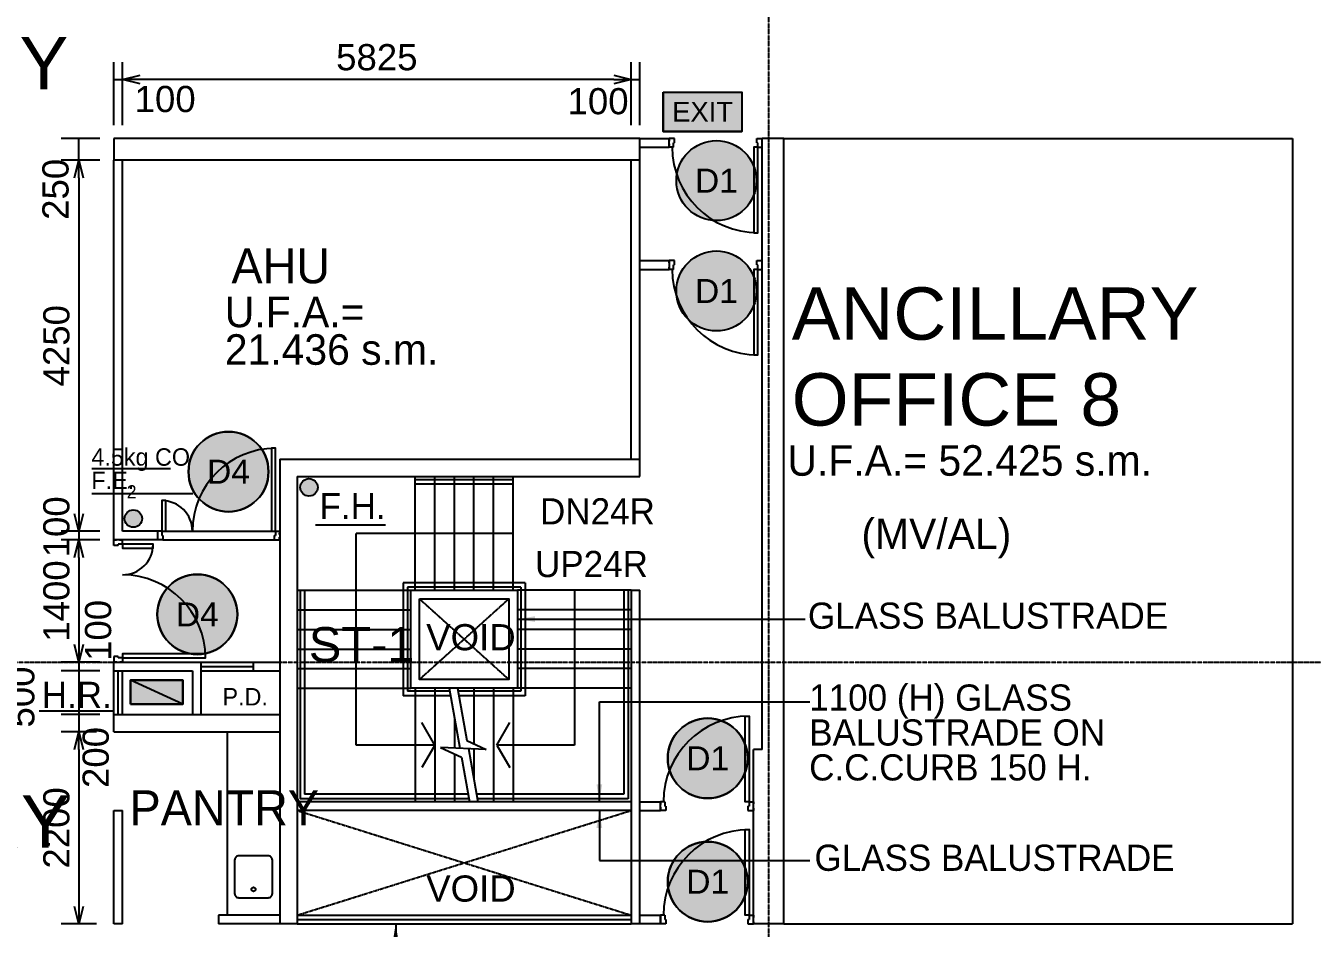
# Model space of a CAD drawing. Header units: millimetres. Extents: x 519 to 50132, y 345 to 55394.
# Drawn here: x 13235 to 27969, y 29713 to 40055 of the extents above; entities that cross this region are included whole.
import ezdxf
from ezdxf.enums import TextEntityAlignment as Align

# ---------------------------------------------------------------- set-up
doc = ezdxf.new("R2010")
doc.units = ezdxf.units.MM
doc.linetypes.add('CENTER', pattern=[50.8, 31.75, -6.35, 6.35, -6.35])
doc.linetypes.add('DASHDOT', pattern=[1, 0.5, -0.25, 0, -0.25])
doc.layers.get('0').update_dxf_attribs({"color": 8})
doc.layers.get('Defpoints').update_dxf_attribs({"color": 8})
for name, color, linetype in [('DLN020__', 8, 'DASHDOT'), ('DLN030', 8, 'Continuous'), ('DLN040__', 8, 'Continuous'), ('DLN041_1', 8, 'Continuous'), ('DLN041__', 8, 'Continuous'), ('DLN220__', 8, 'Continuous'), ('DLN240__', 8, 'Continuous'), ('DLN280__', 8, 'Continuous'), ('DLN324__', 8, 'Continuous'), ('DLN325-1', 8, 'Continuous'), ('DLN325__', 8, 'Continuous'), ('DLN327__', 8, 'CENTER'), ('DLN580__', 8, 'Continuous'), ('DLN581__', 8, 'Continuous'), ('DLN583__', 8, 'Continuous'), ('DLN740__', 8, 'Continuous'), ('FITBATH', 8, 'Continuous'), ('FITDOOR', 8, 'Continuous'), ('FS-10', 8, 'Continuous'), ('MARK', 8, 'Continuous')]:
    doc.layers.add(name, color=color, linetype=linetype)
doc.styles.add('ROMANS', font='swissl.ttf')
doc.styles.add('SWIS721LT450', font='swissl.ttf')
doc.styles.add('SWIS721LT750', font='swissl.ttf')
doc.dimstyles.new('INTDIM', dxfattribs={"dimscale": 200, "dimtxt": 2.25, "dimasz": 1.5, "dimexe": 1, "dimexo": 0, "dimgap": 1, "dimtad": 1, "dimdec": 0, "dimrnd": 1, "dimzin": 1, "dimdsep": 46, "dimtxsty": 'SWIS721LT450', "dimcen": 1, "dimclrd": 256, "dimclre": 256, "dimclrt": 256, "dimaunit": 1, "dimadec": 3, "dimazin": 0, "dimtfac": 1, "dimtdec": 0, "dimtix": 1, "dimtmove": 2, "dimatfit": 0, "dimfxl": 1, "dimtolj": 1, "dimtzin": 0, "dimarcsym": 0})

# ---------------------------------------------------------------- blocks, each defined once
blk = doc.blocks.new('DIMARR')
for p, q in [((-1, 0.25), (0, 0)), ((-1, 0), (0, 0)), ((0, 0), (-1, -0.25))]:
    blk.add_line(p, q)
blk = doc.blocks.new('*D355')
at = {"layer": 'Defpoints', "color": 0, "transparency": 16777216}
for p in [(14344, 39438), (14344, 38715), (20169, 38715)]:
    blk.add_point(p, dxfattribs=at)
at = {"layer": 'DLN030', "lineweight": -2, "transparency": 16777216}
for p, q in [((14344, 38915), (14344, 39638)), ((20169, 38915), (20169, 39638)), ((19969, 39438), (14544, 39438))]:
    blk.add_line(p, q, dxfattribs=at)
at = {"layer": 'DLN030', "lineweight": -2, "transparency": 16777216, "xscale": 200, "yscale": 200, "zscale": 200, "rotation": 180}
blk.add_blockref('DIMARR', (14344, 39438), dxfattribs=at)
at = {"layer": 'DLN030', "lineweight": -2, "transparency": 16777216, "xscale": 200, "yscale": 200, "zscale": 200}
blk.add_blockref('DIMARR', (20169, 39438), dxfattribs=at)
at = {"layer": 'DLN030', "transparency": 16777216, "insert": (17256, 39692), "char_height": 300, "attachment_point": 5, "style": 'SWIS721LT450'}
blk.add_mtext('\\A1;5825', dxfattribs=at)
blk = doc.blocks.new('*D356')
at = {"layer": 'Defpoints', "color": 0, "transparency": 16777216}
for p in [(14344, 39438), (14244, 38715), (14344, 38715)]:
    blk.add_point(p, dxfattribs=at)
at = {"layer": 'DLN030', "lineweight": -2, "transparency": 16777216}
for p, q in [((14244, 38915), (14244, 39638)), ((14344, 38915), (14344, 39638)), ((14244, 39438), (14344, 39438))]:
    blk.add_line(p, q, dxfattribs=at)
at = {"layer": 'DLN030', "transparency": 16777216, "insert": (14832, 39213), "char_height": 300, "attachment_point": 5, "style": 'SWIS721LT450'}
blk.add_mtext('\\A1;100', dxfattribs=at)
blk = doc.blocks.new('*D357')
at = {"layer": 'Defpoints', "color": 0, "transparency": 16777216}
for p in [(20269, 39438), (20169, 38715), (20269, 38715)]:
    blk.add_point(p, dxfattribs=at)
at = {"layer": 'DLN030', "lineweight": -2, "transparency": 16777216}
for p, q in [((20169, 38915), (20169, 39638)), ((20269, 38915), (20269, 39638)), ((20169, 39438), (20269, 39438))]:
    blk.add_line(p, q, dxfattribs=at)
at = {"layer": 'DLN030', "transparency": 16777216, "insert": (19790, 39188), "char_height": 300, "attachment_point": 5, "style": 'SWIS721LT450'}
blk.add_mtext('\\A1;100', dxfattribs=at)
blk = doc.blocks.new('DRNO')
at = {"layer": 'MARK'}
blk.add_circle((0, 0), 1, dxfattribs=at)
at = {"layer": 'MARK', "style": 'ROMANS'}
blk.add_attdef('DRNO', text='', height=0.6, dxfattribs=at).set_placement((0, 0), align=Align.MIDDLE)
blk = doc.blocks.new('FSEX-V01')
at = {"layer": 'DLN580__'}
for p, q in [((0, 300), (0, 0)), ((0, 300), (600, 300)), ((600, 300), (600, 0)), ((0, 0), (600, 0))]:
    blk.add_line(p, q, dxfattribs=at)
at = {"layer": 'DLN580__', "style": 'ROMANS'}
blk.add_text('EXIT', height=150, dxfattribs=at).set_placement((300, 150), align=Align.MIDDLE)
blk = doc.blocks.new('DR1CL2')
at = {"layer": 'FITDOOR'}
for p, q in [((50, 0), (0, 0)), ((0, 0), (0, -25)), ((50, 0), (50, -50)), ((12, -25), (0, -25)), ((0, -75), (0, -100)), ((12, -75), (0, -75)), ((62.5, -100), (0, -100)), ((62.5, -50), (50, -50)), ((62.5, -50), (62.5, -100))]:
    blk.add_line(p, q, dxfattribs=at)
blk = doc.blocks.new('DR1CR2')
at = {"layer": 'FITDOOR'}
for p, q in [((-50, 0), (-50, -50)), ((-50, 0), (0, 0)), ((0, 0), (0, -25)), ((-62.5, -50), (-50, -50)), ((-62.5, -50), (-62.5, -100)), ((-62.5, -100), (0, -100)), ((-12, -25), (0, -25)), ((-12, -75), (0, -75)), ((0, -75), (0, -100))]:
    blk.add_line(p, q, dxfattribs=at)
blk = doc.blocks.new('*D391')
at = {"layer": 'Defpoints', "color": 0, "transparency": 16777216}
for p in [(14284, 38513), (13842, 34263), (14284, 34263)]:
    blk.add_point(p, dxfattribs=at)
at = {"layer": 'DLN030', "lineweight": -2, "transparency": 16777216}
for p, q in [((14084, 38513), (13642, 38513)), ((13842, 38313), (13842, 34463)), ((14084, 34263), (13642, 34263))]:
    blk.add_line(p, q, dxfattribs=at)
at = {"layer": 'DLN030', "lineweight": -2, "transparency": 16777216, "xscale": 200, "yscale": 200, "zscale": 200}
for p, rotation in [((13842, 38513), 90), ((13842, 34263), 270)]:
    blk.add_blockref('DIMARR', p, dxfattribs=dict(at, rotation=rotation))
at = {"layer": 'DLN030', "transparency": 16777216, "insert": (13588, 36388), "char_height": 300, "attachment_point": 5, "rotation": 90, "style": 'SWIS721LT450'}
blk.add_mtext('\\A1;4250', dxfattribs=at)
blk = doc.blocks.new('*D392')
at = {"layer": 'Defpoints', "color": 0, "transparency": 16777216}
for p in [(13842, 38763), (14284, 38763), (14284, 38513)]:
    blk.add_point(p, dxfattribs=at)
at = {"layer": 'DLN030', "lineweight": -2, "transparency": 16777216}
for p, q in [((14084, 38763), (13642, 38763)), ((13842, 38513), (13842, 38763)), ((14084, 38513), (13642, 38513))]:
    blk.add_line(p, q, dxfattribs=at)
at = {"layer": 'DLN030', "transparency": 16777216, "insert": (13578, 38180), "char_height": 300, "attachment_point": 5, "rotation": 90, "style": 'SWIS721LT450'}
blk.add_mtext('\\A1;250', dxfattribs=at)
blk = doc.blocks.new('*D393')
at = {"layer": 'Defpoints', "color": 0, "transparency": 16777216}
for p in [(14284, 34263), (13842, 34163), (14284, 34163)]:
    blk.add_point(p, dxfattribs=at)
at = {"layer": 'DLN030', "lineweight": -2, "transparency": 16777216}
for p, q in [((14084, 34263), (13642, 34263)), ((13842, 34263), (13842, 34163)), ((14084, 34163), (13642, 34163))]:
    blk.add_line(p, q, dxfattribs=at)
at = {"layer": 'DLN030', "transparency": 16777216, "insert": (13588, 34313), "char_height": 300, "attachment_point": 5, "rotation": 90, "style": 'SWIS721LT450'}
blk.add_mtext('\\A1;100', dxfattribs=at)
blk = doc.blocks.new('*D394')
at = {"layer": 'Defpoints', "color": 0, "transparency": 16777216}
for p in [(14284, 34163), (13842, 32763), (14284, 32763)]:
    blk.add_point(p, dxfattribs=at)
at = {"layer": 'DLN030', "lineweight": -2, "transparency": 16777216}
for p, q in [((14084, 34163), (13642, 34163)), ((13842, 33963), (13842, 32963)), ((14084, 32763), (13642, 32763))]:
    blk.add_line(p, q, dxfattribs=at)
at = {"layer": 'DLN030', "lineweight": -2, "transparency": 16777216, "xscale": 200, "yscale": 200, "zscale": 200}
for p, rotation in [((13842, 34163), 90), ((13842, 32763), 270)]:
    blk.add_blockref('DIMARR', p, dxfattribs=dict(at, rotation=rotation))
at = {"layer": 'DLN030', "transparency": 16777216, "insert": (13588, 33463), "char_height": 300, "attachment_point": 5, "rotation": 90, "style": 'SWIS721LT450'}
blk.add_mtext('\\A1;1400', dxfattribs=at)
blk = doc.blocks.new('*D395')
at = {"layer": 'Defpoints', "color": 0, "transparency": 16777216}
for p in [(14244, 32163), (13842, 31963), (14244, 31963)]:
    blk.add_point(p, dxfattribs=at)
at = {"layer": 'DLN030', "lineweight": -2, "transparency": 16777216}
for p, q in [((14044, 32163), (13642, 32163)), ((13842, 32163), (13842, 31963)), ((14044, 31963), (13642, 31963))]:
    blk.add_line(p, q, dxfattribs=at)
at = {"layer": 'DLN030', "transparency": 16777216, "insert": (14038, 31670), "char_height": 300, "attachment_point": 5, "rotation": 90, "style": 'SWIS721LT450'}
blk.add_mtext('\\A1;200', dxfattribs=at)
blk = doc.blocks.new('*D396')
at = {"layer": 'Defpoints', "color": 0, "transparency": 16777216}
for p in [(14244, 31963), (13842, 29763), (14244, 29763)]:
    blk.add_point(p, dxfattribs=at)
at = {"layer": 'DLN030', "lineweight": -2, "transparency": 16777216}
for p, q in [((14044, 31963), (13642, 31963)), ((13842, 31763), (13842, 29963)), ((14044, 29763), (13642, 29763))]:
    blk.add_line(p, q, dxfattribs=at)
at = {"layer": 'DLN030', "lineweight": -2, "transparency": 16777216, "xscale": 200, "yscale": 200, "zscale": 200}
for p, rotation in [((13842, 31963), 90), ((13842, 29763), 270)]:
    blk.add_blockref('DIMARR', p, dxfattribs=dict(at, rotation=rotation))
at = {"layer": 'DLN030', "transparency": 16777216, "insert": (13588, 30863), "char_height": 300, "attachment_point": 5, "rotation": 90, "style": 'SWIS721LT450'}
blk.add_mtext('\\A1;2200', dxfattribs=at)
blk = doc.blocks.new('FSHR-V01')
at = {"layer": 'DLN580__'}
for p, q in [((0, 0), (600, -273)), ((0, 0), (600, 0)), ((0, -273), (0, 0)), ((600, 0), (600, -273)), ((600, -273), (0, -273))]:
    blk.add_line(p, q, dxfattribs=at)
blk = doc.blocks.new('SANSS-V01')
at = {"layer": 'FITBATH'}
blk.add_lwpolyline([(192, 482), (-192, 482, 0.414214), (-240, 434), (-240, 98, 0.414214), (-192, 50), (192, 50, 0.414214), (240, 98), (240, 434, 0.414214)], format="xyb", close=True, dxfattribs=at)
blk.add_circle((-144, 266), 24, dxfattribs=at)
blk = doc.blocks.new('*D436')
at = {"layer": 'Defpoints', "color": 0, "transparency": 16777216}
for p in [(14284, 32763), (13842, 32663), (14284, 32663)]:
    blk.add_point(p, dxfattribs=at)
at = {"layer": 'DLN030', "lineweight": -2, "transparency": 16777216}
for p, q in [((14084, 32763), (13642, 32763)), ((13842, 32763), (13842, 32663)), ((14084, 32663), (13642, 32663))]:
    blk.add_line(p, q, dxfattribs=at)
at = {"layer": 'DLN030', "transparency": 16777216, "insert": (14066, 33126), "char_height": 300, "attachment_point": 5, "rotation": 90, "style": 'SWIS721LT450'}
blk.add_mtext('\\A1;100', dxfattribs=at)
blk = doc.blocks.new('*D437')
at = {"layer": 'Defpoints', "color": 0, "transparency": 16777216}
for p in [(14284, 32663), (13842, 32163), (14284, 32163)]:
    blk.add_point(p, dxfattribs=at)
at = {"layer": 'DLN030', "lineweight": -2, "transparency": 16777216}
for p, q in [((14084, 32663), (13642, 32663)), ((13842, 32663), (13842, 32163)), ((14084, 32163), (13642, 32163))]:
    blk.add_line(p, q, dxfattribs=at)
at = {"layer": 'DLN030', "transparency": 16777216, "insert": (13186, 32363), "char_height": 300, "attachment_point": 5, "rotation": 90, "style": 'SWIS721LT450'}
blk.add_mtext('\\A1;500', dxfattribs=at)

msp = doc.modelspace()

# ---------------------------------------------------------------- hatches: boundary and pattern name
at = {"layer": 'FS-10'}
for points in [[(20536.9, 39293.8), (21436.9, 39293.8), (21436.9, 38843.8), (20536.9, 38843.8)], [(14434.9, 32282.2), (15034.9, 32282.2), (15034.9, 32554.9), (14434.9, 32554.9)], [(14434.9, 32282.2), (15034.9, 32282.2), (15034.9, 32554.9), (14434.9, 32554.9)]]:
    msp.add_hatch(color=256, dxfattribs=at).paths.add_polyline_path(points)
h = msp.add_hatch(color=256, dxfattribs=at)
edge = h.paths.add_edge_path()
edge.add_arc((21145.5, 38279.7), 458.3, 0, 360)
h = msp.add_hatch(color=256, dxfattribs=at)
edge = h.paths.add_edge_path()
edge.add_arc((21145.5, 37015.3), 458.3, 0, 360)
h = msp.add_hatch(color=256, dxfattribs=at)
edge = h.paths.add_edge_path()
edge.add_arc((15557.6, 34945), 458.3, 0, 360)
h = msp.add_hatch(color=256, dxfattribs=at)
edge = h.paths.add_edge_path()
edge.add_arc((16479.2, 34765), 100, 0, 360)
h = msp.add_hatch(color=256, dxfattribs=at)
edge = h.paths.add_edge_path()
edge.add_arc((14467.1, 34407.3), 100, 0, 360)
h = msp.add_hatch(color=256, dxfattribs=at)
edge = h.paths.add_edge_path()
edge.add_arc((15200.4, 33309.8), 458.3, 0, 360)
h = msp.add_hatch(color=256, dxfattribs=at)
edge = h.paths.add_edge_path()
edge.add_arc((21045.5, 31660.8), 458.3, 0, 360)
h = msp.add_hatch(color=256, dxfattribs=at)
edge = h.paths.add_edge_path()
edge.add_arc((21045.5, 30246.4), 458.3, 0, 360)

# ---------------------------------------------------------------- linework, layer by layer
at = {"layer": 'DLN020__'}
for p, q in [((21743.8, 4513.1), (21743.8, 51263.1)), ((1814.6, 32763.1), (45493.8, 32763.1))]:
    msp.add_line(p, q, dxfattribs=at)
at = {"layer": 'DLN220__'}
for p, q in [((20268.8, 38763.1), (20603.8, 38763.1)), ((20603.8, 38663.1), (20603.8, 38763.1)), ((20268.8, 38663.1), (20603.8, 38663.1)), ((14243.8, 34163.1), (14243.8, 38513.1)), ((14343.8, 34263.1), (14343.8, 38513.1)), ((20168.8, 35088.1), (20168.8, 38513.1)), ((20268.8, 35088.1), (20268.8, 38513.1)), ((20268.8, 37363.1), (20268.8, 37463.1)), ((20268.8, 37463.1), (20268.8, 37463.1)), ((20268.8, 37363.1), (20268.8, 37363.1)), ((20268.8, 37363.1), (20603.8, 37363.1)), ((20603.8, 37363.1), (20603.8, 37263.1)), ((20268.8, 37263.1), (20603.8, 37263.1)), ((14743.8, 34263.1), (14343.8, 34263.1)), ((14743.8, 34263.1), (14743.8, 34163.1)), ((14793.8, 34263.1), (16093.8, 34263.1)), ((14743.8, 34163.1), (14243.8, 34163.1)), ((14806.3, 34163.1), (16081.3, 34163.1)), ((17643.8, 33588.1), (18868.8, 33588.1)), ((17643.8, 32463.1), (17643.8, 33588.1)), ((18868.8, 33588.1), (18868.8, 32463.1)), ((20168.8, 33588.1), (20168.8, 29763.1)), ((20168.8, 33588.1), (20268.8, 33588.1)), ((20168.8, 33588.1), (20268.8, 33588.1)), ((20268.8, 29763.1), (20268.8, 33588.1)), ((14243.8, 32663.1), (14243.8, 32763.1)), ((14243.8, 32763.1), (15243.8, 32763.1)), ((15243.8, 32163.1), (15243.8, 32763.1)), ((15843.8, 32663.1), (15843.8, 32763.1)), ((15843.8, 32763.1), (16143.8, 32763.1)), ((14243.8, 32163.1), (14243.8, 32663.1)), ((14243.8, 32663.1), (15143.8, 32663.1)), ((14293.8, 32163.1), (14293.8, 32663.1)), ((14343.8, 32163.1), (14343.8, 32663.1)), ((15143.8, 32663.1), (15143.8, 32163.1)), ((15843.8, 32663.1), (16143.8, 32663.1)), ((18868.8, 32463.1), (17643.8, 32463.1)), ((15543.8, 31963.1), (15543.8, 29863.1)), ((20168.8, 31163.1), (16343.8, 31163.1)), ((20268.8, 31163.1), (20503.8, 31163.1)), ((20503.8, 31063.1), (20503.8, 31163.1)), ((14243.8, 29763.1), (14243.8, 31063.1)), ((14243.8, 31063.1), (14343.8, 31063.1)), ((14343.8, 29763.1), (14343.8, 31063.1)), ((20168.8, 31063.1), (16343.8, 31063.1)), ((20268.8, 31063.1), (20503.8, 31063.1)), ((14343.8, 29763.1), (14243.8, 29763.1)), ((16143.8, 29863.1), (15443.8, 29863.1)), ((15443.8, 29863.1), (15443.8, 29763.1)), ((16143.8, 29763.1), (15443.8, 29763.1)), ((20503.8, 29763.1), (20168.8, 29763.1)), ((20268.8, 29863.1), (20503.8, 29863.1)), ((20503.8, 29763.1), (20503.8, 29863.1))]:
    msp.add_line(p, q, dxfattribs=at)
at = {"layer": 'DLN220__', "ltscale": 0.05}
for p, q in [((21918.8, 38763.1), (27743.8, 38763.1)), ((27743.8, 38763.1), (27743.8, 29763.1)), ((21918.8, 29763.1), (27743.8, 29763.1))]:
    msp.add_line(p, q, dxfattribs=at)
at = {"layer": 'DLN240__'}
for p, q in [((17693.8, 33588.1), (17693.8, 34888.1)), ((18818.8, 34853.1), (17693.8, 34853.1)), ((18818.8, 34803.1), (17693.8, 34803.1)), ((17918.8, 33588.1), (17918.8, 34888.1)), ((18143.8, 33588.1), (18143.8, 34888.1)), ((18368.8, 33588.1), (18368.8, 34888.1)), ((18593.8, 33588.1), (18593.8, 34888.1)), ((18818.8, 33588.1), (18818.8, 34888.1)), ((18818.8, 34238.1), (17018.8, 34238.1)), ((17018.8, 31813.1), (17018.8, 34238.1)), ((18953.8, 33673.1), (17558.8, 33673.1)), ((17558.8, 33673.1), (17558.8, 32378.1)), ((18903.8, 33623.1), (17608.8, 33623.1)), ((17608.8, 33623.1), (17608.8, 32428.1)), ((18903.8, 33623.1), (18903.8, 32428.1)), ((18953.8, 33673.1), (18953.8, 32378.1)), ((16343.8, 33588.1), (17643.8, 33588.1)), ((16378.8, 33588.1), (16378.8, 31198.1)), ((16428.8, 33588.1), (16428.8, 31248.1)), ((20168.8, 33588.1), (18868.8, 33588.1)), ((19518.8, 33588.1), (19518.8, 31813.1)), ((20083.8, 33588.1), (20083.8, 31248.1)), ((20133.8, 33588.1), (20133.8, 31198.1)), ((16343.8, 33363.1), (17643.8, 33363.1)), ((20168.8, 33363.1), (18868.8, 33363.1)), ((16343.8, 33138.1), (17643.8, 33138.1)), ((20168.8, 33138.1), (18868.8, 33138.1)), ((16343.8, 32913.1), (17643.8, 32913.1)), ((20168.8, 32913.1), (18868.8, 32913.1)), ((16343.8, 32688.1), (17643.8, 32688.1)), ((20168.8, 32688.1), (18868.8, 32688.1)), ((16343.8, 32463.1), (17643.8, 32463.1)), ((18090.6, 32428.1), (17608.8, 32428.1)), ((17693.8, 32463.1), (17693.8, 31163.1)), ((17918.8, 32463.1), (17918.8, 31163.1)), ((18084.4, 32463.1), (18206.5, 31776.3)), ((18181.3, 32463.1), (18287.5, 31865.7)), ((18903.8, 32428.1), (18187.5, 32428.1)), ((18368.8, 32463.1), (18368.8, 31828)), ((18593.8, 32463.1), (18593.8, 31163.1)), ((18818.8, 32463.1), (18818.8, 31163.1)), ((20168.8, 32463.1), (18868.8, 32463.1)), ((18099.5, 32378.1), (17558.8, 32378.1)), ((18953.8, 32378.1), (18196.4, 32378.1)), ((18143.8, 32129), (18143.8, 31779.1)), ((18143.8, 32129), (18143.8, 31779.1)), ((17918.8, 31813.1), (17771.3, 32072.6)), ((18631.3, 31813.1), (18778.7, 32072.6)), ((18287.5, 31865.7), (18508.7, 31763)), ((17918.8, 31813.1), (17018.8, 31813.1)), ((17918.8, 31813.1), (17771.3, 31553.5)), ((18508.7, 31763), (17985.6, 31786.1)), ((17985.6, 31786.1), (18224.5, 31675.1)), ((18508.7, 31763), (17985.6, 31786.1)), ((17985.6, 31786.1), (18224.5, 31675.1)), ((18143.8, 31712.6), (18143.8, 31163.1)), ((18304.2, 31772), (18412.5, 31163.1)), ((18368.8, 31769.2), (18368.8, 31408.9)), ((18368.8, 31769.2), (18368.8, 31408.9)), ((19518.8, 31813.1), (18631.3, 31813.1)), ((18631.3, 31813.1), (18778.7, 31553.5)), ((18224.5, 31675.1), (18315.6, 31163.1)), ((18300.5, 31248.1), (16428.8, 31248.1)), ((20083.8, 31248.1), (18397.4, 31248.1)), ((18309.4, 31198.1), (16378.8, 31198.1)), ((20133.8, 31198.1), (18406.3, 31198.1))]:
    msp.add_line(p, q, dxfattribs=at)
at = {"layer": 'DLN280__'}
for p, q in [((14243.8, 38763.1), (14243.8, 38513.1)), ((20268.8, 38763.1), (14243.8, 38763.1)), ((20268.8, 38513.1), (20268.8, 38763.1)), ((21918.8, 38763.1), (21668.8, 38763.1)), ((21668.8, 31763.1), (21668.8, 38763.1)), ((21743.8, 38763.1), (21743.8, 38763.1)), ((21918.8, 29763.1), (21918.8, 38763.1)), ((20268.8, 38513.1), (14243.8, 38513.1)), ((16143.8, 35088.1), (20268.8, 35088.1)), ((16143.8, 35088.1), (16143.8, 29763.1)), ((20268.8, 34888.1), (20268.8, 35088.1)), ((16343.8, 34888.1), (20268.8, 34888.1)), ((16343.8, 34888.1), (16343.8, 29763.1)), ((14243.8, 32163.1), (16143.8, 32163.1)), ((14243.8, 31963.1), (14243.8, 32163.1)), ((14243.8, 31963.1), (14243.8, 32163.1)), ((14243.8, 31963.1), (16143.8, 31963.1)), ((21568.8, 29763.1), (21568.8, 31763.1)), ((21668.8, 31763.1), (21568.8, 31763.1)), ((16343.8, 29763.1), (16143.8, 29763.1)), ((21918.8, 29763.1), (21568.8, 29763.1)), ((21743.8, 29763.1), (21743.8, 29763.1))]:
    msp.add_line(p, q, dxfattribs=at)
at = {"layer": 'DLN324__'}
for p, q in [((16343.8, 29863.1), (20168.8, 29863.1)), ((16343.8, 29813.1), (20168.8, 29813.1)), ((16343.8, 29763.1), (20168.8, 29763.1))]:
    msp.add_line(p, q, dxfattribs=at)
at = {"layer": 'DLN325__'}
for p, q in [((20603.8, 38663.1), (20603.8, 38763.1)), ((20503.8, 29863.1), (20503.8, 29763.1))]:
    msp.add_line(p, q, dxfattribs=at)
at = {"layer": 'DLN325__', "ltscale": 0.3}
for p, q in [((15243.8, 32763.1), (15843.8, 32763.1)), ((15243.8, 32713.1), (15843.8, 32713.1)), ((15243.8, 32663.1), (15843.8, 32663.1))]:
    msp.add_line(p, q, dxfattribs=at)
at = {"layer": 'DLN325__'}
for points in [[(21573.8, 37683.1), (21618.8, 37683.1), (21618.8, 38663.1), (21573.8, 38663.1)], [(21573.8, 36283.1), (21618.8, 36283.1), (21618.8, 37263.1), (21573.8, 37263.1)], [(21473.8, 32143.1), (21518.8, 32143.1), (21518.8, 31163.1), (21473.8, 31163.1)], [(21473.8, 30843.1), (21518.8, 30843.1), (21518.8, 29863.1), (21473.8, 29863.1)]]:
    msp.add_lwpolyline(points, close=True, dxfattribs=at)
for points in [[(16093.8, 34263.1), (16093.8, 35213.1), (16048.8, 35213.1), (16048.8, 34263.1), (16093.8, 34263.1)], [(14793.8, 34263.1), (14838.8, 34263.1), (14838.8, 34613.1), (14793.8, 34613.1), (14793.8, 34263.1)], [(14343.8, 34113.1), (14343.8, 34068.1), (14693.8, 34068.1), (14693.8, 34113), (14343.8, 34113.1)], [(14343.8, 32813.1), (15293.8, 32813.1), (15293.8, 32858.1), (14343.8, 32858.1), (14343.8, 32813.1)]]:
    msp.add_lwpolyline(points, dxfattribs=at)
for centre, radius, start, end in [((21618.8, 38663.1), 980, 180, 270), ((21618.8, 37263.1), 980, 180, 270), ((16093.8, 34263.1), 950, 90, 180), ((14793.8, 34263.1), 350, 0, 90), ((14343.8, 34113.1), 350, 270, 0), ((14343.8, 32813.1), 950, 360, 90), ((21518.8, 31163.1), 980, 90, 180), ((21518.8, 29863.1), 980, 90, 180)]:
    msp.add_arc(centre, radius, start, end, dxfattribs=at)
at = {"layer": 'DLN327__', "ltscale": 0.02}
for p, q in [((17743.8, 33488.1), (18768.8, 32563.1)), ((18768.8, 33488.1), (17743.8, 32563.1)), ((16343.8, 31063.1), (20168.8, 29863.1)), ((16343.8, 29863.1), (20168.8, 31063.1))]:
    msp.add_line(p, q, dxfattribs=at)
at = {"layer": 'DLN581__'}
for centre in [(16479.2, 34765), (14467.1, 34407.3)]:
    msp.add_circle(centre, 100, dxfattribs=at)
at = {"layer": 'FITDOOR'}
msp.add_lwpolyline([(17743.8, 33488.1), (18768.8, 33488.1), (18768.8, 32563.1), (17743.8, 32563.1)], close=True, dxfattribs=at)
at = {"layer": 'FS-10'}
for p, q in [((13992.5, 34982.6), (14894.2, 34982.6)), ((13992.5, 34694.8), (15149.6, 34694.8)), ((16554.9, 34337), (17356.8, 34337)), ((13389.8, 32206.1), (14227.9, 32206.1)), ((13389.8, 32206.1), (14227.9, 32206.1))]:
    msp.add_line(p, q, dxfattribs=at)
for points in [[(20536.9, 39293.8), (21436.9, 39293.8), (21436.9, 38843.8), (20536.9, 38843.8)], [(14434.9, 32282.2), (15034.9, 32282.2), (15034.9, 32554.9), (14434.9, 32554.9)], [(14434.9, 32282.2), (15034.9, 32282.2), (15034.9, 32554.9), (14434.9, 32554.9)]]:
    msp.add_lwpolyline(points, close=True, dxfattribs=at)
for centre, radius in [((21145.5, 38279.7), 458.3), ((21145.5, 37015.3), 458.3), ((15557.6, 34945), 458.3), ((16479.2, 34765), 100), ((14467.1, 34407.3), 100), ((15200.4, 33309.8), 458.3), ((21045.5, 31660.8), 458.3), ((21045.5, 30246.4), 458.3)]:
    msp.add_circle(centre, radius, dxfattribs=at)

# ---------------------------------------------------------------- block references
at = {"layer": 'DLN325-1', "xscale": 458.3333333333333, "yscale": 458.3333333333333, "zscale": 458.3333333333333}
for p in [(21145.5, 38279.7), (21145.5, 37015.3)]:
    msp.add_blockref('DRNO', p, dxfattribs=at).add_auto_attribs({'DRNO': 'D1'})
at = {"layer": 'DLN325-1'}
ref = msp.add_blockref('DRNO', (15557.6, 34945), dxfattribs=dict(at, xscale=-458.3333333333333, yscale=458.3333333333333, zscale=458.3333333333333, rotation=180))
ref.add_attrib('DRNO', 'D4', dxfattribs={"layer": 'MARK', "height": 275, "style": 'ROMANS'}).set_placement((15557.6, 34945), align=Align.MIDDLE)
ref = msp.add_blockref('DRNO', (15200.4, 33309.8), dxfattribs=dict(at, xscale=-458.3333333333333, yscale=458.3333333333333, zscale=458.3333333333333, rotation=180))
ref.add_attrib('DRNO', 'D4', dxfattribs={"layer": 'MARK', "height": 275, "style": 'ROMANS'}).set_placement((15200.4, 33309.8), align=Align.MIDDLE)
ref = msp.add_blockref('DRNO', (21045.5, 31660.8), dxfattribs=dict(at, xscale=-458.3333333333333, yscale=458.3333333333333, zscale=458.3333333333333, rotation=180))
ref.add_attrib('DRNO', 'D1', dxfattribs={"layer": 'MARK', "height": 275, "style": 'ROMANS'}).set_placement((21045.5, 31660.8), align=Align.MIDDLE)
ref = msp.add_blockref('DRNO', (21045.5, 30246.4), dxfattribs=dict(at, xscale=-458.3333333333333, yscale=458.3333333333333, zscale=458.3333333333333, rotation=180))
ref.add_attrib('DRNO', 'D1', dxfattribs={"layer": 'MARK', "height": 275, "style": 'ROMANS'}).set_placement((21045.5, 30246.4), align=Align.MIDDLE)
at = {"layer": 'DLN325__', "rotation": 180.00000000667}
for name, p in [('DR1CR2', (20603.8, 38663.1)), ('DR1CL2', (21668.8, 38663.1)), ('DR1CR2', (20603.8, 37263.1)), ('DR1CL2', (21668.8, 37263.1))]:
    msp.add_blockref(name, p, dxfattribs=at)
at = {"layer": 'DLN325__', "extrusion": (0, 0, -1), "zscale": -1}
for name, p in [('DR1CR2', (-14743.8, 34263.1)), ('DR1CL2', (-16143.8, 34263.1))]:
    msp.add_blockref(name, p, dxfattribs=at)
at = {"layer": 'DLN325__', "extrusion": (0, 0, -1), "zscale": -1, "rotation": 90}
for name, p in [('DR1CR2', (-14343.8, 34163.1)), ('DR1CL2', (-14343.8, 32763.1))]:
    msp.add_blockref(name, p, dxfattribs=at)
at = {"layer": 'DLN325__', "xscale": -1, "rotation": 359.9999999933299}
for name, p in [('DR1CR2', (20503.8, 31163.1)), ('DR1CL2', (21568.8, 31163.1)), ('DR1CR2', (20503.8, 29863.1)), ('DR1CL2', (21568.8, 29863.1))]:
    msp.add_blockref(name, p, dxfattribs=at)
at = {"layer": 'DLN580__', "xscale": 1.5, "yscale": 1.5, "zscale": 1.5}
msp.add_blockref('FSEX-V01', (20536.9, 38843.8), dxfattribs=at)
at = {"layer": 'DLN583__', "rotation": 180}
msp.add_blockref('FSHR-V01', (15034.9, 32282.2), dxfattribs=at)
at = {"layer": 'DLN740__', "rotation": 90}
msp.add_blockref('SANSS-V01', (16109.8, 30303.1), dxfattribs=at)

# ---------------------------------------------------------------- texts
at = {"layer": 'DLN040__', "char_height": 300, "width": 2344.012, "attachment_point": 1, "style": 'SWIS721LT750'}
for s, insert in [('{\\fUnivers|b0|i0|c0|p34;DN24R}', (19124.7, 34640.5)), ('{\\fUnivers|b0|i0|c0|p34;UP24R}', (19067.6, 34037.1))]:
    msp.add_mtext(s, dxfattribs=dict(at, insert=insert))
at = {"layer": 'DLN040__', "char_height": 300, "attachment_point": 1, "line_spacing_factor": 0.8, "style": 'SWIS721LT750'}
for s, insert, width in [('{\\fUnivers|b0|i0|c0|p34;GLASS BALUSTRADE}', (22193.1, 33445.2), 4495.469), ('{\\fUnivers|b0|i0|c0|p34;1100 (H) GLASS BALUSTRADE ON C.C.CURB 150 H.}', (22207.3, 32506.7), 3765.971), ('{\\fUnivers|b0|i0|c0|p34;GLASS BALUSTRADE}', (22267.8, 30671.3), 4495.469)]:
    msp.add_mtext(s, dxfattribs=dict(at, insert=insert, width=width))
at = {"layer": 'DLN041_1', "style": 'SWIS721LT750'}
for s, p in [('ANCILLARY', (9065.3, 39326.2)), ('ANCILLARY', (22007.3, 36457)), ('OFFICE 8', (22007.3, 35473.1)), ('ANCILLARY', (9082.5, 30635.6))]:
    msp.add_text(s, height=600, dxfattribs=at).set_placement(p)
at = {"layer": 'DLN041_1', "char_height": 350, "attachment_point": 7, "style": 'SWIS721LT750'}
for s, insert, width in [('{\\fUnivers|b0|i0|c0|p34;U.F.A.= }', (15515.2, 36595.3), 7280.208), ('{\\fUnivers|b0|i0|c0|p34;21.436 s.m.}', (15515.2, 36164.8), 7280.208), ('{\\fUnivers|b0|i0|c0|p34;U.F.A.= 52.425 s.m.}', (21958.4, 34893.4), 7280.208), ('{\\fUnivers|b0|i0|c0|p34;(MV/AL)}', (22806, 33953), 9007.441)]:
    msp.add_mtext(s, dxfattribs=dict(at, insert=insert, width=width))
at = {"layer": 'DLN041__', "style": 'SWIS721LT750'}
for p in [(17821.6, 32898.4), (17821.6, 30018.3)]:
    msp.add_text('VOID', height=300, dxfattribs=at).set_placement(p)
for s, insert, char_height, width, attachment_point in [('{\\fUnivers|b0|i0|c0|p34;AHU}', (15591.4, 37097.5), 400, 1747.501, 7), ('ST-1', (16476.8, 32759), 400, 1747.501, 7), ('{\\fUnivers|b0|i0|c0|p34;P.D.}', (15488.7, 32465.9), 200, 539.795, 1)]:
    msp.add_mtext(s, dxfattribs=dict(at, insert=insert, char_height=char_height, width=width, attachment_point=attachment_point))
at = {"layer": 'DLN220__', "ltscale": 0.05, "insert": (14424.8, 30893.6), "char_height": 400, "width": 1747.501, "attachment_point": 7, "style": 'SWIS721LT750'}
msp.add_mtext('{\\fUnivers|b0|i0|c0|p34;PANTRY}', dxfattribs=at)
at = {"layer": 'DLN581__', "insert": (13987.3, 34746.2), "char_height": 200, "width": 1224.976, "attachment_point": 7, "line_spacing_factor": 0.8, "style": 'SWIS721LT750'}
msp.add_mtext('{\\fUnivers|b0|i0|c0|p34;4.5kg CO  F.E.}', dxfattribs=at)
at = {"layer": 'DLN581__', "attachment_point": 7, "style": 'SWIS721LT750'}
for s, insert, char_height, width in [('{\\fUnivers|b0|i0|c0|p34;2}', (14392.8, 34639.8), 150, 179.706), ('{\\fUnivers|b0|i0|c0|p34;F.H.}', (16600, 34401.1), 300, 1747.929)]:
    msp.add_mtext(s, dxfattribs=dict(at, insert=insert, char_height=char_height, width=width))
at = {"layer": 'DLN583__', "insert": (13418.3, 32237.4), "char_height": 300, "width": 2017.309, "attachment_point": 7, "style": 'SWIS721LT750'}
msp.add_mtext('{\\fUnivers|b0|i0|c0|p34;H.R.}', dxfattribs=at)

# ---------------------------------------------------------------- dimensions: what is measured, and where the dimension line sits
at = {"layer": 'DLN030'}
dim = msp.add_linear_dim(base=(14343.8, 39438.2), p1=(20168.8, 38715.1), p2=(14343.8, 38715.1), dimstyle='INTDIM', override={"dimscale": 1, "dimtxt": 300, "dimasz": 200, "dimexe": 200, "dimexo": 200, "dimgap": 100, "dimrnd": 0, "dimzin": 0, "dimblk": 'DIMARR', "dimcen": 200, "dimclrt": 256}, dxfattribs=at)
dim.commit()
dim.dimension.update_dxf_attribs({"geometry": '*D355', "text_midpoint": (17256.3, 39692.4)})
for base, p1, p2, angle, picture, middle in [((14343.8, 39438.2), (14243.8, 38715.1), (14343.8, 38715.1), 180, '*D356', (14832.1, 39213)), ((20268.8, 39438.2), (20168.8, 38715.1), (20268.8, 38715.1), 180, '*D357', (19790.2, 39188.4)), ((13842.4, 38763.1), (14283.8, 38513.1), (14283.8, 38763.1), 90, '*D392', (13578.2, 38180.1)), ((13842.4, 34162.9), (14283.8, 34263.1), (14283.8, 34162.9), 90, '*D393', (13588.2, 34313)), ((13842.4, 32663.1), (14283.8, 32763.1), (14283.8, 32663.1), 90, '*D436', (14065.9, 33125.8)), ((13842.4, 32163.1), (14283.8, 32663.1), (14283.8, 32163.1), 90, '*D437', (13186.1, 32363.1)), ((13842.4, 31963.1), (14243.8, 32163.1), (14243.8, 31963.1), 90, '*D395', (14037.8, 31670.3))]:
    dim = msp.add_linear_dim(base=base, p1=p1, p2=p2, angle=angle, dimstyle='INTDIM', override={"dimscale": 1, "dimtxt": 300, "dimasz": 200, "dimexe": 200, "dimexo": 200, "dimgap": 100, "dimrnd": 0, "dimzin": 0, "dimblk": 'DIMARR', "dimcen": 200, "dimclrt": 256}, dxfattribs=at)
    dim.commit()
    dim.dimension.update_dxf_attribs({"geometry": picture, "text_midpoint": middle, "dimtype": 160})
for base, p1, p2, angle, picture, middle in [((13842.4, 34263.1), (14283.8, 38513.1), (14283.8, 34263.1), 270, '*D391', (13588.2, 36388.1)), ((13842.4, 32763.1), (14283.8, 34162.9), (14283.8, 32763.1), 90, '*D394', (13588.2, 33463)), ((13842.4, 29763.1), (14243.8, 31963.1), (14243.8, 29763.1), 90, '*D396', (13588.2, 30863.1))]:
    dim = msp.add_linear_dim(base=base, p1=p1, p2=p2, angle=angle, dimstyle='INTDIM', override={"dimscale": 1, "dimtxt": 300, "dimasz": 200, "dimexe": 200, "dimexo": 200, "dimgap": 100, "dimrnd": 0, "dimzin": 0, "dimblk": 'DIMARR', "dimcen": 200, "dimclrt": 256}, dxfattribs=at)
    dim.commit()
    dim.dimension.update_dxf_attribs({"geometry": picture, "text_midpoint": middle})

# ---------------------------------------------------------------- leaders
at = {"layer": 'DLN040__'}
msp.add_leader([(17472.1, 29763.1), (17472.1, 28216.4)], dimstyle='INTDIM', override={"dimscale": 1, "dimtxt": 300, "dimasz": 150, "dimexe": 200, "dimexo": 200, "dimgap": 20, "dimtad": 0, "dimdec": 1, "dimrnd": 0, "dimzin": 0, "dimcen": 200, "dimclrt": 256, "dimtdec": 1}, dxfattribs=at)
at = {"layer": 'DLN041__'}
for points in [[(18868.8, 33255.7), (22162.8, 33255.7)], [(19804.3, 31163.1), (19804.3, 32308.2), (22214.8, 32308.2)], [(19804.3, 31063.1), (19804.3, 30490.5), (22214.8, 30490.5)]]:
    msp.add_leader(points, dimstyle='INTDIM', override={"dimscale": 1, "dimtxt": 300, "dimasz": 200, "dimexe": 200, "dimexo": 200, "dimgap": 100, "dimtad": 0, "dimrnd": 0, "dimzin": 0, "dimcen": 200, "dimclrt": 256}, dxfattribs=at)

doc.saveas('drawing.dxf')
